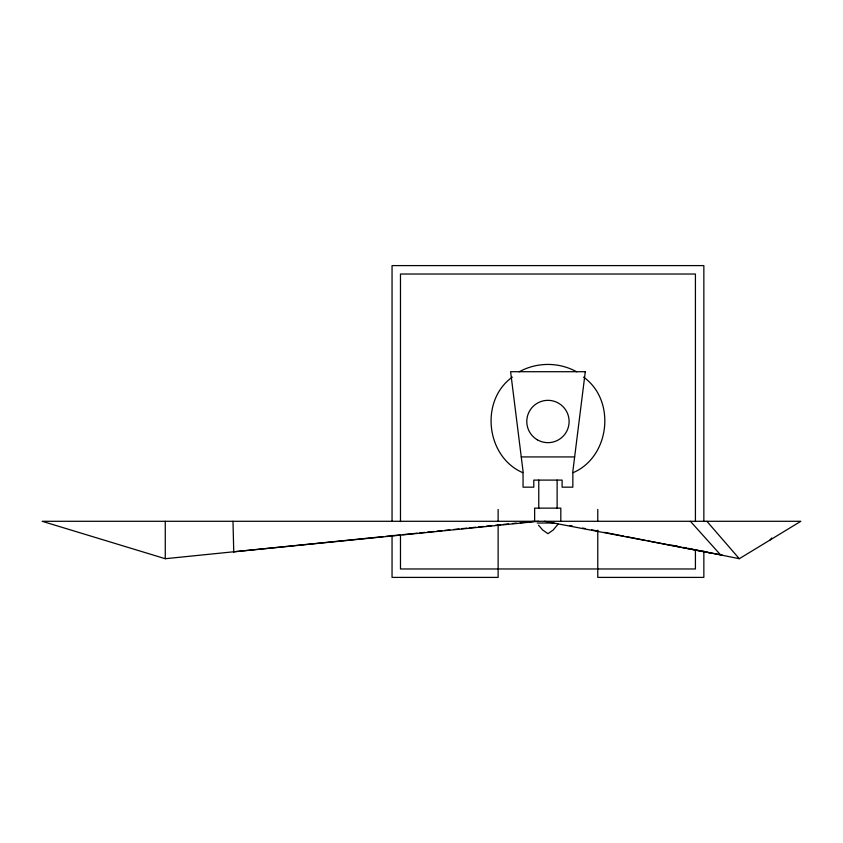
<?xml version="1.0" encoding="UTF-8"?>
<svg xmlns="http://www.w3.org/2000/svg" width="843" height="843" viewBox="0 0 843 843"><rect width="100%" height="100%" fill="white"/><g stroke="black" fill="none" stroke-linecap="round" stroke-linejoin="round"><path stroke-width="1.26" d="M558.066 524.135L553.187 530.026L547.95 533.693L542.713 530.026L538.519 525.21M770.07 539.994L771.63 538.024M512.323 377.116C479.614 400.383 485.916 456.832 522.713 472.638M688.025 548.319L739.29 558.709L800.85 521.29L42.15 521.29L165.27 558.709L383.259 536.622M519.256 371.795C536.928 361.984 558.972 361.984 576.644 371.795M573.187 472.638C609.984 456.832 616.286 400.383 583.577 377.116M544.504 521.29L722.377 555.158M385.873 536.359L400.225 534.905M402.828 534.641L417.19 533.187M419.793 532.924L425.02 532.397M427.633 532.133L434.156 531.469M436.758 531.206L441.985 530.679M444.588 530.405L449.814 529.878M453.724 529.488L458.95 528.951M461.553 528.687L466.78 528.161M469.393 527.897L475.916 527.233M478.518 526.97L483.745 526.443M486.348 526.18L491.574 525.653M495.484 525.252L500.71 524.725M503.313 524.462L508.54 523.935M512.449 523.535L516.369 523.134M520.279 522.744L525.505 522.217M529.415 521.817L534.641 521.29L534.641 508.139L560.806 508.139L560.806 521.29M233.49 551.87L538.54 521.29M671.281 545.41L673.272 545.326M708.415 552.671L711.092 552.797M521.259 456.927L574.641 456.927M537.202 523.029L554.041 523.029M569.794 525.558L572.365 526.064M582.639 528.076L585.211 528.572M591.628 529.826L598.056 531.09M604.484 532.344L623.746 536.116M626.317 536.612L645.59 540.384M648.162 540.89L707.14 552.418M675.201 545.716L677.761 546.243M683.578 547.413L686.149 547.939M690.396 521.29L720.828 555.158M706.887 521.29L739.29 558.709M232.984 521.29L233.753 551.838M703.852 520.826L703.852 265.598L392.048 265.598L392.048 520.826M703.852 551.09L703.852 577.402L597.771 577.402L597.771 530.142M695.422 521.575L695.422 274.028L400.478 274.028L400.478 521.575M695.422 550.542L695.422 568.972L400.478 568.972L400.478 534.736M597.771 509.435L597.771 521.09M557.128 480.099L557.128 508.139M538.772 480.099L538.772 508.139M498.129 509.435L498.129 521.09M498.129 524.968L498.129 577.402L392.048 577.402L392.048 535.294M165.27 521.29L165.27 558.709M585.295 371.71L572.85 471.29L572.85 487.17L562.112 487.17L562.112 480.099L533.788 480.099L533.788 487.17L523.05 487.17L523.05 471.29L510.605 371.71L585.295 371.71M537.37 439.825A21.159 21.159 0 0 0 569.109 421.5A21.159 21.159 0 0 0 537.37 403.175A21.159 21.159 0 0 0 537.37 439.825"/></g></svg>
